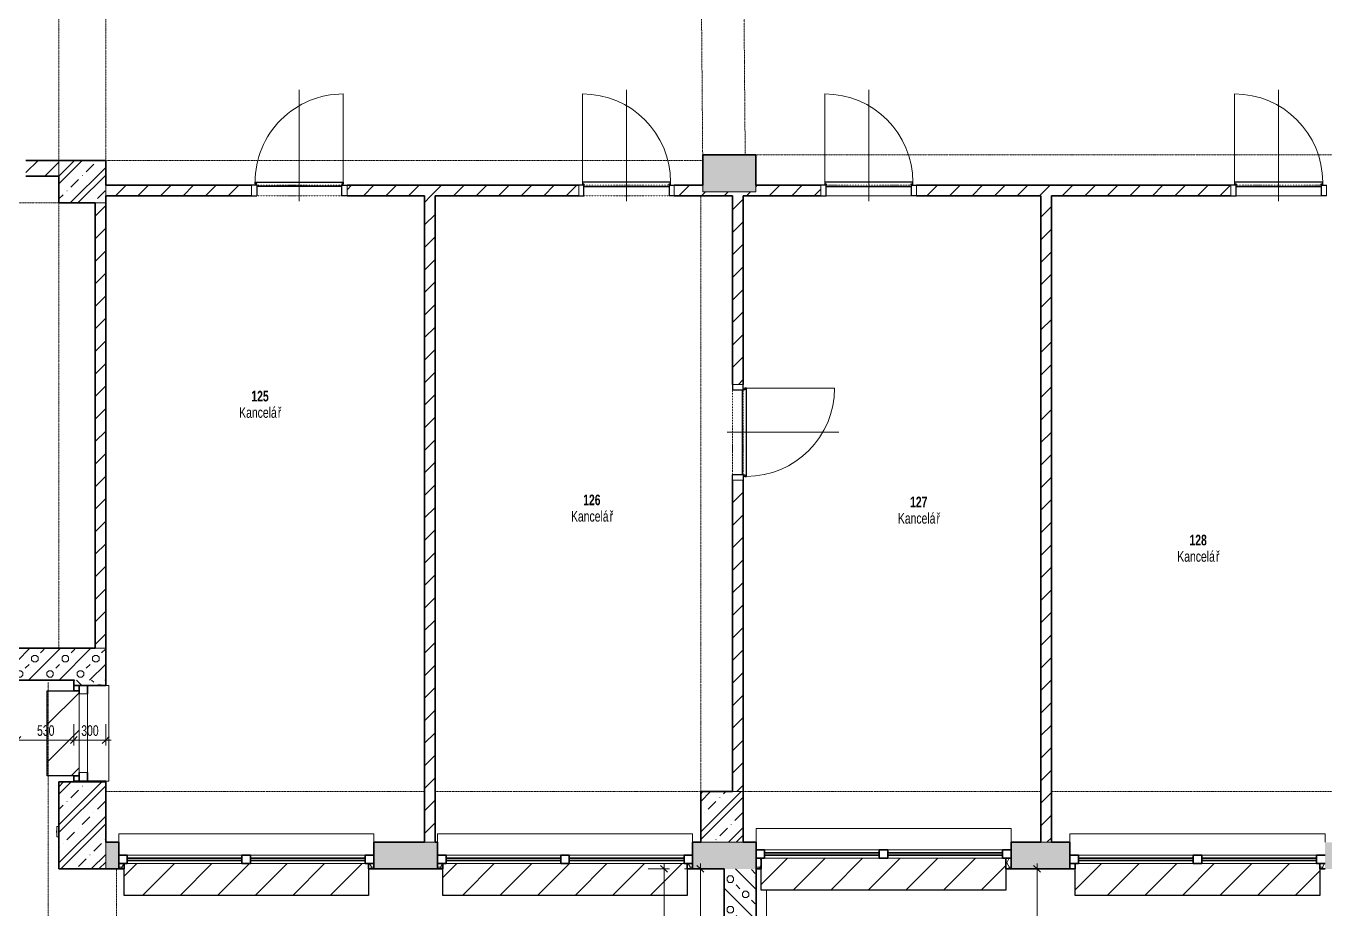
# Model space of a CAD drawing. Header units: millimetres. Extents: x -2814 to 222032, y -45352 to 20466.
# Drawn here: x 4500 to 16724, y -28312 to -20000 of the extents above; entities that cross this region are included whole.
import ezdxf

# ---------------------------------------------------------------- set-up
doc = ezdxf.new("R2010")
doc.units = ezdxf.units.MM
doc.linetypes.add('Dash dot dot', pattern=[5, 2, -1, 0, -1, 0, -1])
doc.linetypes.add('Čerchovaná se dvěma tečkami', pattern=[2.59, 1, -0.53, 0, -0.53, 0, -0.53])
for name, color, linetype, lineweight in [('A-ANNO-DIMS', 211, 'Continuous', 9), ('A-ANNO-DIMS-50', 211, 'Continuous', 9), ('A-AREA-IDEN', 2, 'Continuous', 9), ('A-DETL', 90, 'Continuous', 13), ('A-DOOR', 31, 'Continuous', 13), ('A-DOOR-FRAM', 31, 'Continuous', 25), ('A-FLOR', 192, 'Continuous', 13), ('A-GENM', 13, 'Continuous', 13), ('A-GLAZ', 151, 'Continuous', 13), ('A-WALL', 113, 'Continuous', 13), ('A-WALL-PATT', 111, 'Continuous', 13), ('Q-SPCQ', 91, 'Continuous', 13), ('S-COLS', 52, 'Continuous', 13)]:
    doc.layers.add(name, color=color, linetype=linetype, lineweight=lineweight)
doc.styles.add('Arial_1', font='arial.ttf', dxfattribs={"width": 0.7, "height": 100})
doc.styles.add('Arial_B', font='arialbd.ttf', dxfattribs={"width": 0.7, "height": 100})
doc.dimstyles.new('Vnitřní_-_průhledné', dxfattribs={"dimscale": 304.8, "dimtxt": 102.02594, "dimasz": 0.213255, "dimexe": 0.164042, "dimexo": 0.0625, "dimgap": 0.032808, "dimtad": 1, "dimdec": 0, "dimrnd": 5, "dimzin": 0, "dimdsep": 46, "dimtxsty": 'Arial_1', "dimblk1": 'OBLIQUE', "dimblk2": 'OBLIQUE', "dimsah": 1, "dimcen": 0.09, "dimdle": 0.164042, "dimazin": 0, "dimtfac": 1, "dimtdec": 4, "dimtix": 1, "dimtmove": 0, "dimatfit": 3, "dimfxl": 0.492126, "dimfxlon": 1, "dimtvp": 1, "dimtolj": 1, "dimtzin": 0, "dimarcsym": 2})
pattern_1 = [(45, (0, 0), (-106.066, 106.066), [])]

# ---------------------------------------------------------------- blocks, each defined once
blk = doc.blocks.new('DVERE_1k_oblozka - DD03_01_800x1970_koupelna-1549495-1NP_DEMOLICE A')
at = {"layer": 'A-DOOR'}
for p, q in [((-415, 47), (-415, 907)), ((0, -103), (0, 947)), ((-400, 47), (-450, 47)), ((-450, 47), (-450, -53)), ((-400, -53), (-400, 47)), ((305, 77), (-305, 77)), ((450, 47), (400, 47)), ((400, 47), (400, -53)), ((415, 77), (415, 47)), ((450, -53), (450, 47)), ((-450, -53), (-400, -53)), ((400, -53), (450, -53))]:
    blk.add_line(p, q, dxfattribs=at)
at = {"layer": 'A-DOOR', "lineweight": 25}
for p, q in [((415, 77), (-415, 77)), ((-415, 77), (-415, 62)), ((-415, 62), (-400, 62)), ((-400, 62), (-400, 47)), ((-400, 37), (400, 37)), ((400, 47), (400, 62)), ((400, 62), (415, 62)), ((415, 62), (415, 77))]:
    blk.add_line(p, q, dxfattribs=at)
at = {"layer": 'A-DOOR', "linetype": 'Čerchovaná se dvěma tečkami'}
for p, q in [((-400, 47), (400, 47)), ((-400, -53), (400, -53))]:
    blk.add_line(p, q, dxfattribs=at)
at = {"layer": 'A-DOOR'}
blk.add_arc((-415, 77), 830, 360, 90, dxfattribs=at)
at = {"layer": 'A-DOOR-FRAM'}
for p, q in [((-400, 47), (-450, 47)), ((-400, -53), (-400, 47)), ((400, 47), (400, -53)), ((400, 47), (450, 47)), ((-450, -53), (-400, -53)), ((450, -53), (400, -53))]:
    blk.add_line(p, q, dxfattribs=at)
blk = doc.blocks.new('DVERE_1k_oblozka - DD03_01_800x1970_koupelna-1549491-1NP_DEMOLICE A')
at = {"layer": 'A-DOOR'}
for p, q in [((-450, 53), (-400, 53)), ((-450, -47), (-450, 53)), ((-400, 53), (-400, -47)), ((0, 103), (0, -947)), ((400, 53), (450, 53)), ((400, -47), (400, 53)), ((450, 53), (450, -47)), ((-400, -47), (-450, -47)), ((-415, -47), (-415, -907)), ((305, -77), (-305, -77)), ((450, -47), (400, -47)), ((415, -77), (415, -47))]:
    blk.add_line(p, q, dxfattribs=at)
at = {"layer": 'A-DOOR', "linetype": 'Čerchovaná se dvěma tečkami'}
for p, q in [((-400, 53), (400, 53)), ((-400, -47), (400, -47))]:
    blk.add_line(p, q, dxfattribs=at)
at = {"layer": 'A-DOOR', "lineweight": 25}
for p, q in [((-415, -62), (-400, -62)), ((-415, -77), (-415, -62)), ((415, -77), (-415, -77)), ((-400, -37), (400, -37)), ((-400, -62), (-400, -47)), ((400, -47), (400, -62)), ((400, -62), (415, -62)), ((415, -62), (415, -77))]:
    blk.add_line(p, q, dxfattribs=at)
at = {"layer": 'A-DOOR'}
blk.add_arc((-415, -77), 830, 270, 0, dxfattribs=at)
at = {"layer": 'A-DOOR-FRAM'}
for p, q in [((-450, 53), (-400, 53)), ((-400, 53), (-400, -47)), ((400, -47), (400, 53)), ((450, 53), (400, 53)), ((-400, -47), (-450, -47)), ((400, -47), (450, -47))]:
    blk.add_line(p, q, dxfattribs=at)
blk = doc.blocks.new('DVERE_1k_oblozka - DD03_01_800x1970_koupelna-1549498-1NP_DEMOLICE A')
at = {"layer": 'A-DOOR'}
for p, q in [((-415, 47), (-415, 907)), ((0, -103), (0, 947)), ((-400, 47), (-450, 47)), ((-450, 47), (-450, -53)), ((-400, -53), (-400, 47)), ((305, 77), (-305, 77)), ((450, 47), (400, 47)), ((400, 47), (400, -53)), ((415, 77), (415, 47)), ((450, -53), (450, 47)), ((-450, -53), (-400, -53)), ((400, -53), (450, -53))]:
    blk.add_line(p, q, dxfattribs=at)
at = {"layer": 'A-DOOR', "lineweight": 25}
for p, q in [((415, 77), (-415, 77)), ((-415, 77), (-415, 62)), ((-415, 62), (-400, 62)), ((-400, 62), (-400, 47)), ((-400, 37), (400, 37)), ((400, 47), (400, 62)), ((400, 62), (415, 62)), ((415, 62), (415, 77))]:
    blk.add_line(p, q, dxfattribs=at)
at = {"layer": 'A-DOOR', "linetype": 'Čerchovaná se dvěma tečkami'}
for p, q in [((-400, 47), (400, 47)), ((-400, -53), (400, -53))]:
    blk.add_line(p, q, dxfattribs=at)
at = {"layer": 'A-DOOR'}
blk.add_arc((-415, 77), 830, 360, 90, dxfattribs=at)
at = {"layer": 'A-DOOR-FRAM'}
for p, q in [((-400, 47), (-450, 47)), ((-400, -53), (-400, 47)), ((400, 47), (400, -53)), ((400, 47), (450, 47)), ((-450, -53), (-400, -53)), ((450, -53), (400, -53))]:
    blk.add_line(p, q, dxfattribs=at)
blk = doc.blocks.new('OKNO_2k_nadsvetlik - OKNO_2k_nadsvetlik 2400 x 1850-1972488-1NP_DEMOLICE A')
at = {"layer": 'A-GLAZ'}
h = blk.add_hatch(dxfattribs=at)
h.set_pattern_fill('FP_68', color=256, style=0, pattern_type=2)
h.set_pattern_definition([(180, (6572.4, -27808.807), (-75, -43.3), [50, -100]), (240, (6522.4, -27808.807), (-0.0011, -86.601905), [50, -100]), (120, (6522.4, -27808.807), (-74.9989, 43.301905), [50, -100])])
h.paths.add_polyline_path([(-1150, 126), (-1200, 126), (-1200, 75), (-1150, 75), (-1150, 125)])
h.paths.add_polyline_path([(1150, 126), (1150, 75), (1200, 75), (1200, 126)])
at = {"layer": 'A-GLAZ', "lineweight": 35}
for p, q in [((-1150, 126), (-1200, 126)), ((-1200, 126), (-1200, 125)), ((-1150, 75), (-1150, 126)), ((1150, 126), (1150, 75)), ((1200, 126), (1150, 126)), ((1200, 125), (1200, 126)), ((-1200, 75), (-1150, 75)), ((-1120, 75), (-1200, 75)), ((-1120, -5), (-1120, 75)), ((-40, 45), (-1120, 45)), ((-1120, 45), (-1120, 25)), ((-1120, 25), (-40, 25)), ((40, 75), (-40, 75)), ((-40, 75), (-40, -5)), ((-40, 25), (-40, 45)), ((40, -5), (40, 75)), ((1120, 45), (40, 45)), ((40, 45), (40, 25)), ((40, 25), (1120, 25)), ((1200, 75), (1120, 75)), ((1120, 75), (1120, -5)), ((1120, 25), (1120, 45)), ((1150, 75), (1200, 75)), ((-1200, -5), (-1120, -5)), ((-40, -5), (40, -5)), ((1120, -5), (1200, -5))]:
    blk.add_line(p, q, dxfattribs=at)
at = {"layer": 'A-GLAZ'}
for p, q in [((-40, 75), (-1120, 75)), ((1120, 75), (40, 75)), ((-1120, -5), (-40, -5)), ((40, -5), (1120, -5))]:
    blk.add_line(p, q, dxfattribs=at)
blk = doc.blocks.new('parapet s nosem_vnitní - parapet s nosem_vnitní-1280305-1NP_DEMOLICE A')
at = {"layer": 'A-GENM'}
for p, q in [((-1200, -190), (-1200, -120)), ((1200, -120), (1200, -190)), ((-1200, -190), (-1200, -200)), ((-1200, -200), (1200, -200)), ((1200, -200), (1200, -190))]:
    blk.add_line(p, q, dxfattribs=at)
blk = doc.blocks.new('parapet_ext - parapet_ext-V27-1NP_DEMOLICE A')
at = {"layer": 'Q-SPCQ'}
h = blk.add_hatch(dxfattribs=at)
h.set_pattern_fill('FP_69', color=41, style=0, pattern_type=2)
h.set_pattern_definition([(225, (6572.4, -27883.8), (176.7767, -176.7767), [])])
h.paths.add_polyline_path([(1150, 300), (-1150, 300), (-1150, 0), (1150, 0), (1150, 51)])
at = {"layer": 'Q-SPCQ', "color": 31, "lineweight": 25}
for p, q in [((-1150, 51), (-1150, 300)), ((-1150, 300), (1150, 300)), ((1150, 300), (1150, 51))]:
    blk.add_line(p, q, dxfattribs=at)
blk = doc.blocks.new('OKNO_2k_nadsvetlik - OKNO_2k_nadsvetlik 2400 x 1850-V28-1NP_DEMOLICE A')
at = {"layer": 'A-GLAZ'}
h = blk.add_hatch(dxfattribs=at)
h.set_pattern_fill('FP_70', color=256, style=0, pattern_type=2)
h.set_pattern_definition([(180, (9572.4, -27808.807), (-75, -43.3), [50, -100]), (240, (9522.4, -27808.807), (-0.0011, -86.601905), [50, -100]), (120, (9522.4, -27808.807), (-74.9989, 43.301905), [50, -100])])
h.paths.add_polyline_path([(-1150, 126), (-1200, 126), (-1200, 75), (-1150, 75), (-1150, 125)])
h.paths.add_polyline_path([(1150, 126), (1150, 75), (1200, 75), (1200, 126)])
at = {"layer": 'A-GLAZ', "lineweight": 35}
for p, q in [((-1150, 126), (-1200, 126)), ((-1200, 126), (-1200, 125)), ((-1150, 75), (-1150, 126)), ((1150, 126), (1150, 75)), ((1200, 126), (1150, 126)), ((1200, 125), (1200, 126)), ((-1200, 75), (-1150, 75)), ((-1120, 75), (-1200, 75)), ((-1120, -5), (-1120, 75)), ((-40, 45), (-1120, 45)), ((-1120, 45), (-1120, 25)), ((-1120, 25), (-40, 25)), ((40, 75), (-40, 75)), ((-40, 75), (-40, -5)), ((-40, 25), (-40, 45)), ((40, -5), (40, 75)), ((1120, 45), (40, 45)), ((40, 45), (40, 25)), ((40, 25), (1120, 25)), ((1200, 75), (1120, 75)), ((1120, 75), (1120, -5)), ((1120, 25), (1120, 45)), ((1150, 75), (1200, 75)), ((-1200, -5), (-1120, -5)), ((-40, -5), (40, -5)), ((1120, -5), (1200, -5))]:
    blk.add_line(p, q, dxfattribs=at)
at = {"layer": 'A-GLAZ'}
for p, q in [((-40, 75), (-1120, 75)), ((1120, 75), (40, 75)), ((-1120, -5), (-40, -5)), ((40, -5), (1120, -5))]:
    blk.add_line(p, q, dxfattribs=at)
blk = doc.blocks.new('parapet_ext - parapet_ext-V29-1NP_DEMOLICE A')
at = {"layer": 'Q-SPCQ'}
h = blk.add_hatch(dxfattribs=at)
h.set_pattern_fill('FP_71', color=41, style=0, pattern_type=2)
h.set_pattern_definition([(225, (9572.4, -27883.8), (176.7767, -176.7767), [])])
h.paths.add_polyline_path([(-1150, 300), (-1150, 0), (1150, 0), (1150, 300), (-1120, 300)])
at = {"layer": 'Q-SPCQ', "color": 31, "lineweight": 25}
for p, q in [((-1150, 51), (-1150, 300)), ((-1150, 300), (1150, 300)), ((1150, 300), (1150, 51))]:
    blk.add_line(p, q, dxfattribs=at)
blk = doc.blocks.new('OKNO_2k_nadsvetlik - OKNO_2k_nadsvetlik 2400 x 1800-1972450-1NP_DEMOLICE A')
at = {"layer": 'A-GLAZ'}
h = blk.add_hatch(dxfattribs=at)
h.set_pattern_fill('FP_72', color=41, style=0, pattern_type=2)
h.set_pattern_definition([(180, (12569.59, -27808.807), (-75, -43.3), [50, -100]), (240, (12519.59, -27808.807), (-0.0011, -86.601905), [50, -100]), (120, (12519.59, -27808.807), (-74.9989, 43.301905), [50, -100])])
h.paths.add_polyline_path([(-1150, 126), (-1200, 126), (-1200, 25), (-1150, 25), (-1150, 125)])
h.paths.add_polyline_path([(1150, 126), (1150, 25), (1200, 25), (1200, 126)])
at = {"layer": 'A-GLAZ', "color": 40, "lineweight": 35}
for p, q in [((-1150, 126), (-1200, 126)), ((-1200, 126), (-1200, 125)), ((-1150, 25), (-1150, 126)), ((1150, 126), (1150, 25)), ((1200, 126), (1150, 126)), ((-1200, 25), (-1150, 25)), ((-1120, 25), (-1200, 25)), ((-1120, -55), (-1120, 25)), ((40, 25), (-40, 25)), ((-40, 25), (-40, -55)), ((40, -55), (40, 25)), ((1200, 25), (1120, 25)), ((1120, 25), (1120, -55)), ((1150, 25), (1200, 25)), ((-1200, -55), (-1120, -55)), ((-40, -5), (-1120, -5)), ((-1120, -5), (-1120, -25)), ((-1120, -25), (-40, -25)), ((-40, -25), (-40, -5)), ((-40, -55), (40, -55)), ((1120, -5), (40, -5)), ((40, -5), (40, -25)), ((40, -25), (1120, -25)), ((1120, -25), (1120, -5)), ((1120, -55), (1200, -55))]:
    blk.add_line(p, q, dxfattribs=at)
at = {"layer": 'A-GLAZ', "color": 41}
for p, q in [((-40, 25), (-1120, 25)), ((1120, 25), (40, 25)), ((-1120, -55), (-40, -55)), ((40, -55), (1120, -55))]:
    blk.add_line(p, q, dxfattribs=at)
blk = doc.blocks.new('parapet s nosem_vnitní - parapet s nosem_vnitní-V22-1NP_DEMOLICE A')
at = {"layer": 'A-GENM', "color": 41}
for p, q in [((-1200, -190), (-1200, -70)), ((1200, -70), (1200, -190)), ((-1200, -190), (-1200, -200)), ((-1200, -200), (1200, -200)), ((1200, -200), (1200, -190))]:
    blk.add_line(p, q, dxfattribs=at)
blk = doc.blocks.new('parapet_ext - parapet_ext-V30-1NP_DEMOLICE A')
at = {"layer": 'Q-SPCQ'}
h = blk.add_hatch(dxfattribs=at)
h.set_pattern_fill('FP_73', color=41, style=0, pattern_type=2)
h.set_pattern_definition([(225, (12569.6, -27833.8), (176.7767, -176.7767), [])])
h.paths.add_polyline_path([(1150, 300), (-1150, 300), (-1150, 0), (1150, 0), (1150, 101)])
at = {"layer": 'Q-SPCQ', "color": 31, "lineweight": 25}
for p, q in [((-1150, 101), (-1150, 300)), ((-1150, 300), (1150, 300)), ((1150, 300), (1150, 101))]:
    blk.add_line(p, q, dxfattribs=at)
blk = doc.blocks.new('OKNO_2k_nadsvetlik - OKNO_2k_nadsvetlik 2400 x 1800-2039437-1NP_DEMOLICE A')
at = {"layer": 'A-GLAZ'}
h = blk.add_hatch(dxfattribs=at)
h.set_pattern_fill('FP_74', color=256, style=0, pattern_type=2)
h.set_pattern_definition([(180, (15524.244, -27808.807), (-75, -43.3), [50, -100]), (240, (15474.244, -27808.807), (-0.0011, -86.601905), [50, -100]), (120, (15474.244, -27808.807), (-74.9989, 43.301905), [50, -100])])
h.paths.add_polyline_path([(-1150, 126), (-1200, 126), (-1200, 75), (-1150, 75), (-1150, 125)])
h.paths.add_polyline_path([(1200, 126), (1150, 126), (1150, 75), (1200, 75), (1200, 125)])
at = {"layer": 'A-GLAZ', "lineweight": 35}
for p, q in [((-1150, 126), (-1200, 126)), ((-1200, 126), (-1200, 125)), ((-1150, 75), (-1150, 126)), ((1150, 126), (1150, 75)), ((1200, 126), (1150, 126)), ((1200, 125), (1200, 126)), ((-1200, 75), (-1150, 75)), ((-1120, 75), (-1200, 75)), ((-1120, -5), (-1120, 75)), ((-40, 45), (-1120, 45)), ((-1120, 45), (-1120, 25)), ((-1120, 25), (-40, 25)), ((40, 75), (-40, 75)), ((-40, 75), (-40, -5)), ((-40, 25), (-40, 45)), ((40, -5), (40, 75)), ((1120, 45), (40, 45)), ((40, 45), (40, 25)), ((40, 25), (1120, 25)), ((1200, 75), (1120, 75)), ((1120, 75), (1120, -5)), ((1120, 25), (1120, 45)), ((1150, 75), (1200, 75)), ((-1200, -5), (-1120, -5)), ((-40, -5), (40, -5)), ((1120, -5), (1200, -5))]:
    blk.add_line(p, q, dxfattribs=at)
at = {"layer": 'A-GLAZ'}
for p, q in [((-40, 75), (-1120, 75)), ((1120, 75), (40, 75)), ((-1120, -5), (-40, -5)), ((40, -5), (1120, -5))]:
    blk.add_line(p, q, dxfattribs=at)
blk = doc.blocks.new('parapet_ext - parapet_ext-V31-1NP_DEMOLICE A')
at = {"layer": 'Q-SPCQ'}
h = blk.add_hatch(dxfattribs=at)
h.set_pattern_fill('FP_75', color=41, style=0, pattern_type=2)
h.set_pattern_definition([(225, (15524.24, -27883.8), (176.7767, -176.7767), [])])
h.paths.add_polyline_path([(1120, 300), (-1150, 300), (-1150, 0), (1150, 0), (1150, 300)])
at = {"layer": 'Q-SPCQ', "color": 31, "lineweight": 25}
for p, q in [((-1150, 51), (-1150, 300)), ((-1150, 300), (1150, 300)), ((1150, 300), (1150, 51))]:
    blk.add_line(p, q, dxfattribs=at)
blk = doc.blocks.new('Vypínač_venkovní_2 - Typ 1-1700573-1NP_DEMOLICE A')
at = {"layer": 'A-GENM'}
for p, q in [((25, 240), (125, 240)), ((25, 220), (25, 240)), ((67, 243), (67, 240)), ((83, 243), (67, 243)), ((83, 240), (83, 243)), ((125, 220), (125, 240))]:
    blk.add_line(p, q, dxfattribs=at)
blk = doc.blocks.new('OKNO_1k_nadsvetlik - OKNO_1k_nadsvetlik_900 x 1850-2123857-1NP_DEMOLICE A')
at = {"layer": 'A-GLAZ'}
h = blk.add_hatch(dxfattribs=at)
h.set_pattern_fill('FP_137', color=41, style=0, pattern_type=2)
h.set_pattern_definition([(270, (26657.526, 5099.59), (43.3, -75), [50, -100]), (330, (26657.526, 5049.59), (86.601905, -0.0011), [50, -100]), (210, (26657.526, 5049.59), (-43.301905, -74.9989), [50, -100])])
h.paths.add_polyline_path([(-450, 151), (-450, 100), (-400, 100), (-400, 151)])
h.paths.add_polyline_path([(400, 151), (400, 100), (450, 100), (450, 151)])
at = {"layer": 'A-GLAZ', "color": 40, "lineweight": 35}
for p, q in [((-400, 151), (-450, 151)), ((-450, 151), (-450, 150)), ((-400, 100), (-400, 151)), ((400, 151), (400, 100)), ((450, 151), (400, 151)), ((450, 150), (450, 151)), ((-450, 100), (-400, 100)), ((-370, 100), (-450, 100)), ((-450, 20), (-370, 20)), ((450, 100), (370, 100)), ((370, 20), (450, 20)), ((400, 100), (450, 100))]:
    blk.add_line(p, q, dxfattribs=at)
at = {"layer": 'A-GLAZ', "color": 41}
for p, q in [((370, 100), (-370, 100)), ((-370, 100), (-370, 20)), ((-370, 20), (370, 20)), ((370, 20), (370, 100))]:
    blk.add_line(p, q, dxfattribs=at)
blk = doc.blocks.new('parapet s nosem_vnitní - parapet s nosem_vnitní-V77-1NP_DEMOLICE A')
at = {"layer": 'A-GENM', "color": 41}
for p, q in [((-450, -190), (-450, -170)), ((-450, -190), (-450, -200)), ((-450, -200), (450, -200)), ((450, -170), (450, -190)), ((450, -200), (450, -190))]:
    blk.add_line(p, q, dxfattribs=at)
blk = doc.blocks.new('parapet_ext - parapet_ext-V78-1NP_DEMOLICE A')
at = {"layer": 'Q-SPCQ'}
h = blk.add_hatch(dxfattribs=at)
h.set_pattern_fill('FP_138', color=41, style=0, pattern_type=2)
h.set_pattern_definition([(315, (26657.53, 4999.6), (176.7767, 176.7767), [])])
h.paths.add_polyline_path([(-400, 51), (-400, 0), (400, 0), (400, 300), (-400, 300)])
at = {"layer": 'Q-SPCQ', "color": 31, "lineweight": 25}
for p, q in [((-400, 51), (-400, 300)), ((-400, 300), (400, 300)), ((400, 300), (400, 51))]:
    blk.add_line(p, q, dxfattribs=at)
blk = doc.blocks.new('DIMBLOCK118-1NP_DEMOLICE A')
at = {"layer": 'A-ANNO-DIMS-50'}
for p, q in [((4419, -26722), (4419, -26572)), ((4950, -26722), (4950, -26572)), ((4419, -26722), (4950, -26722)), ((4419, -26722), (4419, -26772)), ((4950, -26722), (4950, -26772))]:
    blk.add_line(p, q, dxfattribs=at)
at = {"layer": 'A-ANNO-DIMS-50', "lineweight": 18}
for p, q in [((4419, -26722), (4386, -26754)), ((4419, -26722), (4451, -26689)), ((4950, -26722), (4917, -26754)), ((4950, -26722), (4982, -26689))]:
    blk.add_line(p, q, dxfattribs=at)
at = {"layer": 'A-ANNO-DIMS-50', "color": 0, "insert": (4604, -26582), "char_height": 100, "width": 192.12, "attachment_point": 1, "line_spacing_factor": 0.941778, "style": 'Arial_1'}
blk.add_mtext('530', dxfattribs=at)
blk = doc.blocks.new('_Oblique')
at = {"color": 0, "linetype": 'ByBlock', "lineweight": -2}
blk.add_line((-0.5, -0.5), (0.5, 0.5), dxfattribs=at)
blk = doc.blocks.new('DIMBLOCK119-1NP_DEMOLICE A')
at = {"layer": 'A-ANNO-DIMS-50'}
for p, q in [((4950, -26722), (4950, -26572)), ((5250, -26722), (5250, -26572)), ((4950, -26722), (5300, -26722)), ((4950, -26722), (4950, -26772)), ((5250, -26722), (5250, -26772))]:
    blk.add_line(p, q, dxfattribs=at)
at = {"layer": 'A-ANNO-DIMS-50', "lineweight": 18}
for p, q in [((4950, -26722), (4917, -26754)), ((4950, -26722), (4982, -26689)), ((5250, -26722), (5217, -26754)), ((5250, -26722), (5282, -26689))]:
    blk.add_line(p, q, dxfattribs=at)
at = {"layer": 'A-ANNO-DIMS-50', "color": 0, "insert": (5020, -26582), "char_height": 100, "width": 192.12, "attachment_point": 1, "line_spacing_factor": 0.941778, "style": 'Arial_1'}
blk.add_mtext('300', dxfattribs=at)
blk = doc.blocks.new('DIMBLOCK150-1NP_DEMOLICE A')
at = {"layer": 'A-ANNO-DIMS-50'}
for p, q in [((10846, -27934), (10696, -27934)), ((10846, -29042), (10846, -27884)), ((10846, -27934), (10896, -27934)), ((10846, -29042), (10796, -29042)), ((10846, -29042), (10996, -29042))]:
    blk.add_line(p, q, dxfattribs=at)
at = {"layer": 'A-ANNO-DIMS-50', "lineweight": 18}
for p, q in [((10846, -27934), (10814, -27901)), ((10846, -27934), (10879, -27966)), ((10846, -29042), (10814, -29009)), ((10846, -29042), (10879, -29074))]:
    blk.add_line(p, q, dxfattribs=at)
at = {"layer": 'A-ANNO-DIMS-50', "color": 0, "insert": (10707, -28595), "char_height": 100, "width": 256.16, "attachment_point": 1, "rotation": 90, "line_spacing_factor": 0.941778, "style": 'Arial_1'}
blk.add_mtext('1110', dxfattribs=at)
blk = doc.blocks.new('DIMBLOCK197-1NP_DEMOLICE A')
at = {"layer": 'A-ANNO-DIMS-50'}
for p, q in [((14014, -27934), (13864, -27934)), ((14014, -29092), (14014, -27884)), ((14014, -27934), (14064, -27934)), ((14014, -29042), (13864, -29042)), ((14014, -29042), (14064, -29042))]:
    blk.add_line(p, q, dxfattribs=at)
at = {"layer": 'A-ANNO-DIMS-50', "lineweight": 18}
for p, q in [((14014, -27934), (13981, -27901)), ((14014, -27934), (14046, -27966)), ((14014, -29042), (13981, -29009)), ((14014, -29042), (14046, -29074))]:
    blk.add_line(p, q, dxfattribs=at)
at = {"layer": 'A-ANNO-DIMS-50', "color": 0, "insert": (13874, -28595), "char_height": 100, "width": 256.16, "attachment_point": 1, "rotation": 90, "line_spacing_factor": 0.941778, "style": 'Arial_1'}
blk.add_mtext('1110', dxfattribs=at)
blk = doc.blocks.new('DIMBLOCK198-1NP_DEMOLICE A')
at = {"layer": 'A-ANNO-DIMS-50'}
for p, q in [((10505, -27934), (10355, -27934)), ((10505, -30667), (10505, -27884)), ((10505, -27934), (10555, -27934)), ((10505, -30617), (10355, -30617)), ((10505, -30617), (10555, -30617))]:
    blk.add_line(p, q, dxfattribs=at)
at = {"layer": 'A-ANNO-DIMS-50', "lineweight": 18}
for p, q in [((10505, -27934), (10472, -27901)), ((10505, -27934), (10537, -27966)), ((10505, -30617), (10472, -30585)), ((10505, -30617), (10537, -30650))]:
    blk.add_line(p, q, dxfattribs=at)
at = {"layer": 'A-ANNO-DIMS-50', "color": 0, "insert": (10365, -29382), "char_height": 100, "width": 256.16, "attachment_point": 1, "rotation": 90, "line_spacing_factor": 0.941778, "style": 'Arial_1'}
blk.add_mtext('2685', dxfattribs=at)

msp = doc.modelspace()

# ---------------------------------------------------------------- hatches: boundary and pattern name
at = {"layer": 'A-WALL-PATT'}
h = msp.add_hatch(dxfattribs=at)
h.set_pattern_fill('FP_4', color=256, style=0, pattern_type=2)
h.set_pattern_definition(pattern_1)
h.paths.add_polyline_path([(4499.6, -21415), (4809.6, -21415), (4809.6, -21265), (4499.6, -21265)])
h.paths.add_polyline_path([(594.3, -21415), (3599.6, -21415), (3599.6, -21265), (-790.4, -21265), (-790.4, -21415)])
h = msp.add_hatch(dxfattribs=at)
h.set_pattern_fill('FP_10', color=256, angle=225, style=0, pattern_type=2)
h.set_pattern_definition([(45, (0, 0), (-179.605, 179.605), []), (45, (71.84, 6e-12), (-179.605, 179.605), []), (45, (215.53, 2e-11), (-107.763, 251.4472), [101.6, -50.8, 1.676, -49.124])])
h.paths.add_polyline_path([(5249.6, -21665), (5249.6, -21265), (4809.6, -21265), (4809.6, -21665), (5149.6, -21665)])
h = msp.add_hatch(dxfattribs=at)
h.set_pattern_fill('FP_4', color=256, style=0, pattern_type=2)
h.set_pattern_definition(pattern_1)
h.paths.add_polyline_path([(16737.3, -21599.6), (16809.3, -21599.6), (16809.3, -21499.6), (16737.3, -21499.6)])
h.paths.add_polyline_path([(10895.6, -21599.6), (11980.8, -21599.6), (11980.8, -21499.6), (11367.8, -21499.6), (11367.8, -21562), (10867.8, -21562), (10867.8, -21499.6), (10600.8, -21499.6), (10600.8, -21599.6)])
h.paths.add_polyline_path([(15837.3, -21599.6), (15837.3, -21499.6), (12880.8, -21499.6), (12880.8, -21599.6), (14329.3, -21599.6)])
h.paths.add_polyline_path([(9700.8, -21599.6), (9700.8, -21499.6), (7520.8, -21499.6), (7520.8, -21599.6), (9178.7, -21599.6)])
h.paths.add_polyline_path([(5249.6, -21599.6), (6620.8, -21599.6), (6620.8, -21499.6), (5249.6, -21499.6)])
h = msp.add_hatch(dxfattribs=at)
h.set_pattern_fill('FP_4', color=256, style=0, pattern_type=2)
h.set_pattern_definition(pattern_1)
h.paths.add_polyline_path([(8320.2, -27683.8), (8349.6, -27683.8), (8349.6, -21599.6), (8249.6, -21599.6), (8249.6, -27683.8)])
h = msp.add_hatch(dxfattribs=at)
h.set_pattern_fill('FP_4', color=256, style=0, pattern_type=2)
h.set_pattern_definition(pattern_1)
h.paths.add_polyline_path([(11249.6, -27206.6), (11249.6, -24274.3), (11149.6, -24274.3), (11149.6, -27206.6)])
h.paths.add_polyline_path([(11249.6, -23374.3), (11249.6, -21599.6), (11149.6, -21599.6), (11149.6, -23374.3)])
h = msp.add_hatch(dxfattribs=at)
h.set_pattern_fill('FP_4', color=256, style=0, pattern_type=2)
h.set_pattern_definition(pattern_1)
h.paths.add_polyline_path([(14149.6, -27683.8), (14149.6, -21599.6), (14049.6, -21599.6), (14049.6, -27683.8)])
h = msp.add_hatch(dxfattribs=at)
h.set_pattern_fill('FP_4', color=256, style=0, pattern_type=2)
h.set_pattern_definition(pattern_1)
h.paths.add_polyline_path([(5249.6, -25857.5), (5249.6, -21665), (5149.6, -21665), (5149.6, -25857.5)])
h = msp.add_hatch(dxfattribs=at)
h.set_pattern_fill('FP_9', color=256, angle=-135, style=0, pattern_type=2)
h.set_pattern_definition([(225, (1950.25, -25857.53), (143.684, -143.684), []), (180, (1721.3, -25924.83), (-143.684, -143.684), [25.4, -261.968]), (225, (1695.9, -25924.83), (143.684, -143.684), [25.4, -177.8]), (270, (1677.94, -25942.79), (143.684, -143.684), [25.4, -261.968]), (315, (1677.94, -25968.19), (143.684, 143.684), [25.4, -177.8]), (180, (1721.3, -25986.15), (-143.684, -143.684), [25.4, -261.968]), (225, (1739.26, -25968.2), (143.684, -143.684), [25.4, -177.8]), (270, (1739.26, -25942.79), (143.684, -143.684), [25.4, -261.968]), (315, (1721.3, -25924.83), (143.684, 143.684), [25.4, -177.8]), (225, (1654.72, -26009.37), (143.684, -143.684), [50.8, -152.4])])
h.paths.add_polyline_path([(-655.4, -26157.5), (-655.4, -25857.5), (-1205.4, -25857.5), (-1205.4, -26157.5)])
h.paths.add_polyline_path([(1424.6, -26157.5), (2019, -26157.5), (2019, -25857.5), (1424.6, -25857.5), (1424.6, -26144.2)])
h.paths.add_polyline_path([(4419, -26157.5), (5249.6, -26157.5), (5249.6, -25857.5), (4419, -25857.5), (4419, -26144.2)])
h = msp.add_hatch(dxfattribs=at)
h.set_pattern_fill('FP_132', color=256, angle=-135, style=0, pattern_type=2)
h.set_pattern_definition([(315, (4949.59, -26708.37), (143.684, 143.684), []), (270, (5016.9, -26937.32), (143.684, -143.684), [25.4, -261.968]), (315, (5016.9, -26962.72), (143.684, 143.684), [25.4, -177.8]), (0, (5034.85, -26980.68), (143.684, 143.684), [25.4, -261.968]), (45, (5060.25, -26980.68), (-143.684, 143.684), [25.4, -177.8]), (270, (5078.21, -26937.32), (143.684, -143.684), [25.4, -261.968]), (315, (5060.25, -26919.36), (143.684, 143.684), [25.4, -177.8]), (0, (5034.85, -26919.36), (143.684, 143.684), [25.4, -261.968]), (45, (5016.9, -26937.32), (-143.684, 143.684), [25.4, -177.8]), (315, (5101.44, -27003.9), (143.684, 143.684), [50.8, -152.4])])
h.paths.add_polyline_path([(5249.6, -26207.5), (5249.6, -26157.5), (4949.6, -26157.5), (4949.6, -26207.5)])
h = msp.add_hatch(dxfattribs=at)
h.set_pattern_fill('FP_10', color=256, angle=225, style=0, pattern_type=2)
h.set_pattern_definition([(45, (0, 0), (-179.6051, 179.6051), []), (45, (71.84, 6e-12), (-179.6051, 179.6051), []), (45, (215.53, 2e-11), (-107.763, 251.4472), [101.6, -50.8, 1.676, -49.124])])
h.paths.add_polyline_path([(5249.6, -27933.8), (5249.6, -27115.5), (4809.6, -27115.5), (4809.6, -27933.8)])
h = msp.add_hatch(dxfattribs=at)
h.set_pattern_fill('FP_139', color=41, angle=-135, style=0, pattern_type=2)
h.set_pattern_definition([(315, (4949.59, -27183.37), (143.68, 143.68), []), (270, (5016.9, -27412.32), (143.684, -143.684), [25.4, -261.97]), (315, (5016.9, -27437.72), (143.68, 143.68), [25.4, -177.8]), (0, (5034.85, -27455.68), (143.684, 143.684), [25.4, -261.97]), (45, (5060.25, -27455.68), (-143.68, 143.68), [25.4, -177.8]), (270, (5078.21, -27412.32), (143.684, -143.684), [25.4, -261.97]), (315, (5060.25, -27394.36), (143.68, 143.68), [25.4, -177.8]), (0, (5034.85, -27394.36), (143.684, 143.684), [25.4, -261.97]), (45, (5016.9, -27412.32), (-143.68, 143.68), [25.4, -177.8]), (315, (5101.44, -27478.9), (143.68, 143.68), [50.8, -152.4])])
h.paths.add_polyline_path([(5249.6, -27115.5), (5249.6, -27107.5), (4949.6, -27107.5), (4949.6, -27115.5)])
h = msp.add_hatch(dxfattribs=at)
h.set_pattern_fill('FP_10', color=256, angle=225, style=0, pattern_type=2)
h.set_pattern_definition([(45, (0, 0), (-179.6051, 179.6051), []), (45, (71.84, 6e-12), (-179.6051, 179.6051), []), (45, (215.53, 2e-11), (-107.763, 251.4472), [101.6, -50.8, 1.676, -49.124])])
h.paths.add_polyline_path([(11149.6, -27683.8), (11249.6, -27683.8), (11249.6, -27206.6), (10849.6, -27206.6), (10849.6, -27683.8), (10895.6, -27683.8)])
h = msp.add_hatch(dxfattribs=at)
h.set_pattern_fill('FP_13', color=256, angle=-135, style=0, pattern_type=2)
h.set_pattern_definition([(45, (11444.86, -27933.8), (-143.684, 143.684), []), (0, (11673.81, -27866.5), (143.684, 143.684), [25.4, -261.968]), (45, (11699.21, -27866.5), (-143.684, 143.684), [25.4, -177.8]), (90, (11717.17, -27848.54), (-143.684, 143.684), [25.4, -261.968]), (135, (11717.17, -27823.14), (-143.684, -143.684), [25.4, -177.8]), (0, (11673.81, -27805.18), (143.684, 143.684), [25.4, -261.968]), (45, (11655.85, -27823.14), (-143.684, 143.684), [25.4, -177.8]), (90, (11655.85, -27848.54), (-143.684, 143.684), [25.4, -261.968]), (135, (11673.81, -27866.5), (-143.684, -143.684), [25.4, -177.8]), (45, (11740.4, -27781.96), (-143.684, 143.684), [50.8, -152.4])])
h.paths.add_polyline_path([(11249.6, -27933.8), (11369.6, -27933.8), (11369.6, -27683.8), (10772.4, -27683.8), (10772.4, -27933.8), (11069.6, -27933.8)])
h.paths.add_polyline_path([(5372.4, -27933.8), (5372.4, -27683.8), (5249.6, -27683.8), (5249.6, -27933.8)])
h.paths.add_polyline_path([(16724.2, -27933.8), (17496.5, -27933.8), (17496.5, -27683.8), (16724.2, -27683.8)])
h.paths.add_polyline_path([(8249.6, -27933.8), (8372.4, -27933.8), (8372.4, -27683.8), (7772.4, -27683.8), (7772.4, -27933.8)])
h.paths.add_polyline_path([(14324.2, -27933.8), (14324.2, -27683.8), (13769.6, -27683.8), (13769.6, -27933.8), (14149.6, -27933.8)])
h = msp.add_hatch(dxfattribs=at)
h.set_pattern_fill('FP_36', color=256, angle=225, style=0, pattern_type=2)
h.set_pattern_definition([(135, (11369.59, -28415.97), (-143.684, -143.684), []), (90, (11302.29, -28187.02), (-143.684, 143.684), [25.4, -261.968]), (135, (11302.29, -28161.62), (-143.684, -143.684), [25.4, -177.8]), (180, (11284.33, -28143.66), (-143.684, -143.684), [25.4, -261.968]), (225, (11258.93, -28143.66), (143.684, -143.684), [25.4, -177.8]), (90, (11240.96, -28187.02), (-143.684, 143.684), [25.4, -261.968]), (135, (11258.93, -28204.98), (-143.684, -143.684), [25.4, -177.8]), (180, (11284.33, -28204.98), (-143.684, -143.684), [25.4, -261.968]), (225, (11302.29, -28187.02), (143.684, -143.684), [25.4, -177.8]), (135, (11217.74, -28120.44), (-143.684, -143.684), [50.8, -152.4])])
h.paths.add_polyline_path([(11369.6, -29041.8), (11369.6, -27933.8), (11069.6, -27933.8), (11069.6, -29041.8)])
at = {"layer": 'S-COLS'}
msp.add_hatch(color=9, dxfattribs=at).paths.add_polyline_path([(10867.8, -21562), (11367.8, -21562), (11367.8, -21212), (10867.8, -21212), (10867.8, -21499.6)])

# ---------------------------------------------------------------- linework, layer by layer
at = {"layer": 'A-DETL', "linetype": 'Dash dot dot'}
for p, q in [((4809.6, -21265), (4809.6, -16830)), ((10855.1, -19663.6), (10867.8, -21212)), ((11255.1, -19662.1), (11267.8, -21212)), ((5249.6, -21265), (5249.6, -19684.9)), ((5249.6, -21265), (10867.8, -21265)), ((11367.8, -21212), (16809.3, -21212)), ((4809.6, -25857.5), (4809.6, -21415)), ((10849.6, -27206.6), (10849.6, -21599.6)), ((1999, -21665), (4809.6, -21665)), ((4709.6, -28611.8), (4709.6, -26177.5)), ((8249.6, -27206.6), (5249.6, -27206.6)), ((10849.6, -27206.6), (8349.6, -27206.6)), ((11249.6, -27206.6), (14049.6, -27206.6)), ((14149.6, -27206.6), (16846.5, -27206.6)), ((5352.1, -28611.8), (5352.1, -27933.8))]:
    msp.add_line(p, q, dxfattribs=at)
at = {"layer": 'A-FLOR'}
msp.add_line((11469.6, -28133.8), (11469.6, -30617.1), dxfattribs=at)
at = {"layer": 'A-WALL', "lineweight": 35}
for p, q in [((5249.6, -21265), (4499.6, -21265)), ((5249.6, -21499.6), (5249.6, -21265)), ((4499.6, -21415), (4809.6, -21415)), ((4809.6, -21415), (4809.6, -21665)), ((6620.8, -21499.6), (5249.6, -21499.6)), ((9700.8, -21499.6), (7520.8, -21499.6)), ((10867.8, -21499.6), (10600.8, -21499.6)), ((11980.8, -21499.6), (11367.8, -21499.6)), ((15837.3, -21499.6), (12880.8, -21499.6)), ((5249.6, -21599.6), (6620.8, -21599.6)), ((5249.6, -26207.5), (5249.6, -21599.6)), ((7520.8, -21599.6), (8249.6, -21599.6)), ((8249.6, -21599.6), (8249.6, -27683.8)), ((8349.6, -27683.8), (8349.6, -21599.6)), ((8349.6, -21599.6), (9700.8, -21599.6)), ((10600.8, -21599.6), (11149.6, -21599.6)), ((11149.6, -21599.6), (11149.6, -23374.3)), ((11249.6, -21599.6), (11980.8, -21599.6)), ((11249.6, -23374.3), (11249.6, -21599.6)), ((12880.8, -21599.6), (14049.6, -21599.6)), ((14049.6, -21599.6), (14049.6, -27683.8)), ((14149.6, -21599.6), (15837.3, -21599.6)), ((14149.6, -27683.8), (14149.6, -21599.6)), ((4809.6, -21665), (5149.6, -21665)), ((5149.6, -21665), (5149.6, -25857.5)), ((11149.6, -24274.3), (11149.6, -27206.6)), ((11249.6, -27683.8), (11249.6, -24274.3)), ((5149.6, -25857.5), (4419, -25857.5)), ((4419, -26157.5), (4949.6, -26157.5)), ((4949.6, -26157.5), (4949.6, -26207.5)), ((4949.6, -26207.5), (5249.6, -26207.5)), ((4809.6, -27115.5), (4809.6, -27933.8)), ((4949.6, -27115.5), (4809.6, -27115.5)), ((5249.6, -27683.8), (5249.6, -27107.5)), ((11149.6, -27206.6), (10849.6, -27206.6)), ((10849.6, -27206.6), (10849.6, -27683.8)), ((5372.4, -27683.8), (5249.6, -27683.8)), ((5372.4, -27933.8), (5372.4, -27683.8)), ((8249.6, -27683.8), (7772.4, -27683.8)), ((7772.4, -27683.8), (7772.4, -27933.8)), ((8372.4, -27683.8), (8349.6, -27683.8)), ((8372.4, -27933.8), (8372.4, -27683.8)), ((10849.6, -27683.8), (10772.4, -27683.8)), ((10772.4, -27683.8), (10772.4, -27933.8)), ((11369.6, -27683.8), (11249.6, -27683.8)), ((11369.6, -29041.8), (11369.6, -27683.8)), ((14049.6, -27683.8), (13769.6, -27683.8)), ((13769.6, -27683.8), (13769.6, -27933.8)), ((14324.2, -27683.8), (14149.6, -27683.8)), ((14324.2, -27933.8), (14324.2, -27683.8)), ((4809.6, -27933.8), (5372.4, -27933.8)), ((7772.4, -27933.8), (8372.4, -27933.8)), ((10772.4, -27933.8), (11069.6, -27933.8)), ((11069.6, -27933.8), (11069.6, -29041.8)), ((13769.6, -27933.8), (14324.2, -27933.8))]:
    msp.add_line(p, q, dxfattribs=at)
at = {"layer": 'A-WALL'}
for p, q in [((4809.6, -21415), (4809.6, -21265)), ((5249.6, -21499.6), (5249.6, -21599.6)), ((10867.8, -21562), (10867.8, -21499.6)), ((11367.8, -21499.6), (11367.8, -21562)), ((11367.8, -21562), (10867.8, -21562)), ((12830.8, -21599.6), (12030.8, -21599.6)), ((16687.3, -21599.6), (15887.3, -21599.6)), ((5249.6, -21665), (5149.6, -21665)), ((5149.6, -25857.5), (5249.6, -25857.5)), ((11149.6, -27206.6), (11249.6, -27206.6)), ((5249.6, -27683.8), (5249.6, -27933.8)), ((8249.6, -27683.8), (8349.6, -27683.8)), ((10849.6, -27683.8), (11249.6, -27683.8)), ((14049.6, -27683.8), (14149.6, -27683.8))]:
    msp.add_line(p, q, dxfattribs=at)
at = {"layer": 'A-WALL', "color": 40, "lineweight": 35}
for p, q in [((4949.6, -27107.5), (4949.6, -27115.5)), ((5249.6, -27107.5), (4949.6, -27107.5)), ((4949.6, -27115.5), (5249.6, -27115.5))]:
    msp.add_line(p, q, dxfattribs=at)
at = {"layer": 'S-COLS', "lineweight": 35}
for p, q in [((11367.8, -21212), (10867.8, -21212)), ((10867.8, -21212), (10867.8, -21499.6)), ((11367.8, -21499.6), (11367.8, -21212))]:
    msp.add_line(p, q, dxfattribs=at)
at = {"layer": 'S-COLS'}
for p, q in [((10867.8, -21499.6), (10867.8, -21562)), ((11367.8, -21562), (11367.8, -21499.6)), ((10867.8, -21562), (11367.8, -21562))]:
    msp.add_line(p, q, dxfattribs=at)

# ---------------------------------------------------------------- block references
at = {"layer": 'A-DOOR'}
for name, p, rotation in [('DVERE_1k_oblozka - DD03_01_800x1970_koupelna-1549491-1NP_DEMOLICE A', (7070.8, -21546.7), 180), ('DVERE_1k_oblozka - DD03_01_800x1970_koupelna-1549498-1NP_DEMOLICE A', (11202.4, -23824.3), 269.9999999999999)]:
    msp.add_blockref(name, p, dxfattribs=dict(at, rotation=rotation))
for p in [(10150.8, -21546.7), (12430.8, -21546.7), (16287.3, -21546.7)]:
    msp.add_blockref('DVERE_1k_oblozka - DD03_01_800x1970_koupelna-1549495-1NP_DEMOLICE A', p, dxfattribs=at)
at = {"layer": 'A-GENM', "color": 41}
for name, p, rotation in [('parapet s nosem_vnitní - parapet s nosem_vnitní-V77-1NP_DEMOLICE A', (5079.6, -26657.5), 90), ('parapet s nosem_vnitní - parapet s nosem_vnitní-V22-1NP_DEMOLICE A', (12569.6, -27753.8), 180)]:
    msp.add_blockref(name, p, dxfattribs=dict(at, rotation=rotation))
at = {"layer": 'A-GENM'}
for name, p, rotation in [('Vypínač_venkovní_2 - Typ 1-1700573-1NP_DEMOLICE A', (5029.6, -27658.8), 89.9999999999999), ('parapet s nosem_vnitní - parapet s nosem_vnitní-1280305-1NP_DEMOLICE A', (6572.4, -27803.8), 180), ('parapet s nosem_vnitní - parapet s nosem_vnitní-1280305-1NP_DEMOLICE A', (9572.4, -27803.8), 180), ('parapet s nosem_vnitní - parapet s nosem_vnitní-1280305-1NP_DEMOLICE A', (15524.2, -27803.8), 180)]:
    msp.add_blockref(name, p, dxfattribs=dict(at, rotation=rotation))
at = {"layer": 'A-GLAZ', "color": 41}
for name, p, rotation in [('OKNO_1k_nadsvetlik - OKNO_1k_nadsvetlik_900 x 1850-2123857-1NP_DEMOLICE A', (5099.6, -26657.5), 90), ('OKNO_2k_nadsvetlik - OKNO_2k_nadsvetlik 2400 x 1800-1972450-1NP_DEMOLICE A', (12569.6, -27808.8), 180)]:
    msp.add_blockref(name, p, dxfattribs=dict(at, rotation=rotation))
at = {"layer": 'A-GLAZ', "rotation": 180}
for name, p in [('OKNO_2k_nadsvetlik - OKNO_2k_nadsvetlik 2400 x 1850-1972488-1NP_DEMOLICE A', (6572.4, -27808.8)), ('OKNO_2k_nadsvetlik - OKNO_2k_nadsvetlik 2400 x 1850-V28-1NP_DEMOLICE A', (9572.4, -27808.8)), ('OKNO_2k_nadsvetlik - OKNO_2k_nadsvetlik 2400 x 1800-2039437-1NP_DEMOLICE A', (15524.2, -27808.8))]:
    msp.add_blockref(name, p, dxfattribs=at)
at = {"layer": 'Q-SPCQ', "color": 31, "lineweight": 25}
for name, p, rotation in [('parapet_ext - parapet_ext-V78-1NP_DEMOLICE A', (4999.6, -26657.5), 90), ('parapet_ext - parapet_ext-V30-1NP_DEMOLICE A', (12569.6, -27833.8), 180), ('parapet_ext - parapet_ext-V27-1NP_DEMOLICE A', (6572.4, -27883.8), 180), ('parapet_ext - parapet_ext-V29-1NP_DEMOLICE A', (9572.4, -27883.8), 180), ('parapet_ext - parapet_ext-V31-1NP_DEMOLICE A', (15524.2, -27883.8), 180)]:
    msp.add_blockref(name, p, dxfattribs=dict(at, rotation=rotation))

# ---------------------------------------------------------------- texts
at = {"layer": 'A-AREA-IDEN', "lineweight": 18, "char_height": 100, "attachment_point": 1}
for s, insert, width, style in [('125', (6620.6, -23434), 202.025, 'Arial_B'), ('Kancelá', (6506, -23588.1), 440.527, 'Arial_1'), ('\\fArial|b0|i0|c238|p34|;\\W.7;ř', (6869.5, -23588.1), 39.283, 'Arial_1'), ('126', (9743.4, -24410.9), 202.025, 'Arial_B'), ('127', (12819.5, -24430), 202.025, 'Arial_B'), ('Kancelá', (9628.7, -24565), 440.527, 'Arial_1'), ('\\fArial|b0|i0|c238|p34|;\\W.7;ř', (9992.2, -24565), 39.283, 'Arial_1'), ('Kancelá', (12704.9, -24584.1), 440.527, 'Arial_1'), ('\\fArial|b0|i0|c238|p34|;\\W.7;ř', (13068.3, -24584.1), 39.283, 'Arial_1'), ('128', (15448.8, -24788.7), 202.025, 'Arial_B'), ('Kancelá', (15334.2, -24942.8), 440.527, 'Arial_1'), ('\\fArial|b0|i0|c238|p34|;\\W.7;ř', (15697.7, -24942.8), 39.283, 'Arial_1')]:
    msp.add_mtext(s, dxfattribs=dict(at, insert=insert, width=width, style=style))

# ---------------------------------------------------------------- dimensions: what is measured, and where the dimension line sits
at = {"layer": 'A-ANNO-DIMS'}
for base, p1, p2, override, picture, middle in [((4949.6, -26721.7), (4419, -26571.7), (4949.6, -26571.7), {"dimpost": '<>', "dimfxl": 530.61121}, 'DIMBLOCK118-1NP_DEMOLICE A', (4684.3, -26660.6)), ((5249.6, -26721.7), (4949.6, -26571.7), (5249.6, -26571.7), {"dimpost": '<>', "dimfxl": 300}, 'DIMBLOCK119-1NP_DEMOLICE A', (5099.6, -26660.6))]:
    dim = msp.add_linear_dim(base=base, p1=p1, p2=p2, dimstyle='Vnitřní_-_průhledné', override=override, dxfattribs=at)
    dim.commit()
    dim.dimension.update_dxf_attribs({"geometry": picture, "text_midpoint": middle})
for base, p1, p2, override, picture, middle in [((10504.9, -27933.8), (10354.9, -30617.1), (10354.9, -27933.8), {"dimpost": '<>', "dimfxl": 2683.315686}, 'DIMBLOCK198-1NP_DEMOLICE A', (10443.9, -29275.5)), ((10846.4, -27933.8), (10996.4, -29041.8), (10696.4, -27933.8), {"dimpost": '<>', "dimfxl": 1147.896452}, 'DIMBLOCK150-1NP_DEMOLICE A', (10785.3, -28487.8)), ((14013.6, -27933.8), (13863.6, -29041.8), (13863.6, -27933.8), {"dimpost": '<>', "dimfxl": 1108.001022}, 'DIMBLOCK197-1NP_DEMOLICE A', (13952.6, -28487.8))]:
    dim = msp.add_linear_dim(base=base, p1=p1, p2=p2, angle=90, dimstyle='Vnitřní_-_průhledné', override=override, dxfattribs=at)
    dim.commit()
    dim.dimension.update_dxf_attribs({"geometry": picture, "text_midpoint": middle})

doc.saveas('drawing.dxf')
